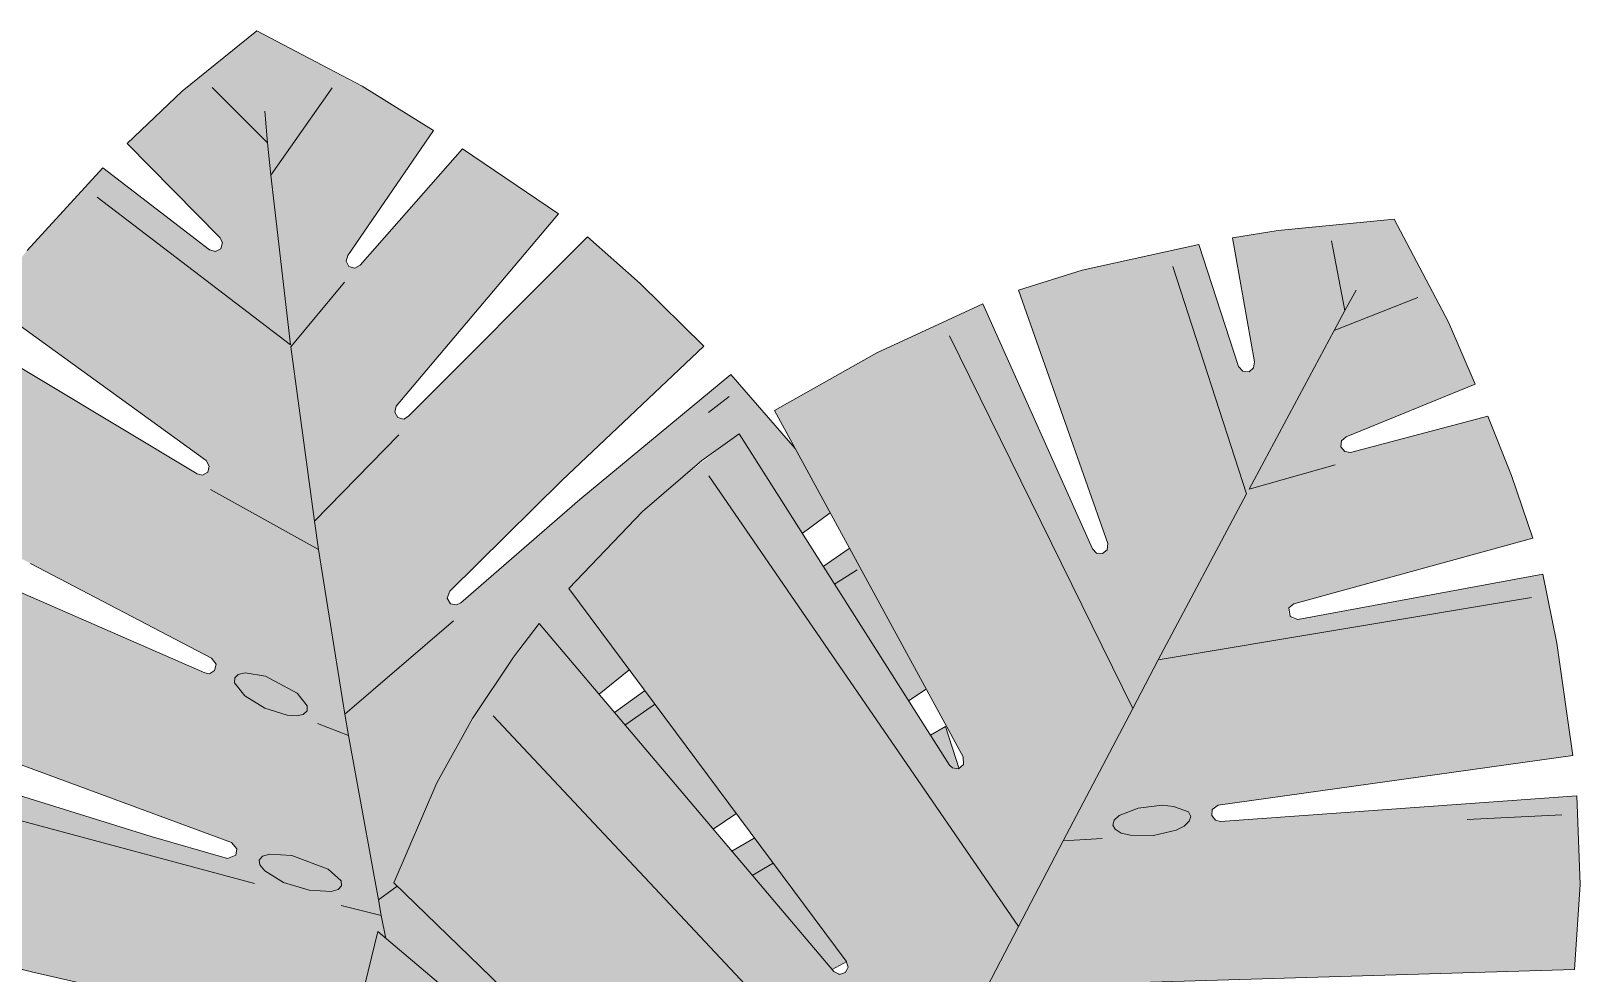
# Model space of a CAD drawing. Header units: centimetres. Extents: x -76 to 1855, y -664 to 656.
# Drawn here: x 432.02 to 469.37, y 511.74 to 534.45 of the extents above; entities that cross this region are included whole.
import ezdxf

# ---------------------------------------------------------------- set-up
doc = ezdxf.new("R2010")
doc.units = ezdxf.units.CM
doc.layers.add('VEG-HOJAS', color=117, linetype='Continuous', lineweight=18, true_color=0x2e5e38)
doc.layers.add('VEG-NERVIOS', color=115, linetype='Continuous', lineweight=9, true_color=0x528c5c)
doc.layers.add('VEG-RELLENO', color=253, linetype='Continuous', true_color=0x96c896)

# ---------------------------------------------------------------- blocks, each defined once
blk = doc.blocks.new('VEG_Monstera_PLANTA')
at = {"layer": 'VEG-RELLENO', "true_color": 0x5f9058}
h = blk.add_hatch(color=83, dxfattribs=at)
h.dxf.hatch_style = 1
h.paths.add_polyline_path([(-7.53, 42.45), (-4.52, 40.85), (-3.27, 40.05), (-5.34, 37.04), (-5.38, 36.9), (-5.31, 36.77), (-5.17, 36.73), (-5.04, 36.8), (-2.57, 39.61), (-0.26, 38.04), (-4.17, 33.4), (-4.2, 33.26), (-4.13, 33.13), (-3.99, 33.09), (-3.87, 33.16), (0.44, 37.49), (1.71, 36.36), (3.25, 34.85), (-0.18, 31.61), (-2.88, 28.94), (-2.94, 28.77), (-2.86, 28.64), (-2.72, 28.61), (-2.61, 28.66), (0.26, 31.15), (3.9, 34.17), (5.45, 32.38), (6.29, 30.83), (5.62, 30.33), (4.1, 32.74), (3.2, 32.09), (1.77, 30.86), (-0.01, 29.01), (1.44, 27.04), (0.72, 26.46), (-0.72, 28.16), (-1.34, 27.35), (-2.33, 25.87), (-2.78, 25.1), (-3.57, 23.52), (-4.23, 21.91), (1.05, 16.78), (0.46, 16.43), (-4.61, 20.74), (-5.08, 18.82), (-5.31, 17.27), (-5.37, 15.77), (-5.23, 14.39), (-4.86, 13.09), (-4.29, 11.85), (-3.58, 10.76), (-2.81, 9.88), (-2.95, 9.53), (-3.89, 9.88), (-4.95, 10.19), (-4.54, 7.15), (-5.03, 6.83), (-5.75, 10.36), (-6.63, 10.5), (-6.8, 11.4), (-7.2, 12.65), (-7.47, 13.25), (-7.91, 13.99), (-6.3, 13.94), (-6.15, 14.1), (-6.24, 14.3), (-8.3, 14.53), (-9.09, 15.44), (-10.19, 16.46), (-11.41, 17.41), (-13.03, 18.45), (-13.52, 15.1), (-14.38, 15.2), (-14.07, 19.02), (-14.54, 19.26), (-7.43, 18.09), (-7.23, 18.18), (-7.23, 18.4), (-7.36, 18.48), (-12.96, 19.76), (-18.56, 21.17), (-18.49, 23.88), (-18.29, 25.58), (-10.08, 23.03), (-8.24, 22.5), (-8.04, 22.58), (-8.01, 22.73), (-8.14, 22.88), (-13.58, 24.89), (-18.1, 26.67), (-17.56, 28.74), (-16.88, 30.59), (-13.29, 28.94), (-8.78, 26.97), (-8.67, 26.95), (-8.55, 27.03), (-8.51, 27.18), (-8.62, 27.33), (-12.99, 29.61), (-16.47, 31.52), (-15.52, 33.45), (-14.55, 35.12), (-8.97, 31.77), (-8.84, 31.74), (-8.71, 31.81), (-8.68, 31.96), (-8.75, 32.09), (-14.03, 35.91), (-13.07, 37.16), (-11.24, 39.15), (-8.67, 37.17), (-8.46, 37.15), (-8.36, 37.27), (-8.42, 37.47), (-10.66, 39.74), (-9.33, 41)])
h.paths.add_polyline_path([(-7.34, 22.2), (-6.89, 21.92), (-6.27, 21.73), (-5.74, 21.7), (-5.57, 21.75), (-5.49, 21.84), (-5.5, 21.96), (-5.81, 22.24), (-6.38, 22.49), (-6.98, 22.61), (-7.39, 22.55), (-7.47, 22.46), (-7.46, 22.34)], flags=0)
h.paths.add_polyline_path([(-7.98, 26.58), (-7.6, 26.26), (-7.06, 26.02), (-6.57, 25.94), (-6.41, 25.97), (-6.32, 26.06), (-6.32, 26.18), (-6.56, 26.48), (-7.32, 26.89), (-7.81, 26.97), (-7.98, 26.93), (-8.06, 26.85), (-8.07, 26.73)], flags=0)
h.paths.add_polyline_path([(1.09, 26.02), (1.82, 26.54), (4.02, 23.57), (3.47, 23.2)])
h.paths.add_polyline_path([(6.12, 29.54), (6.75, 29.97), (8.61, 26.58), (8.18, 26.3)])
h.paths.add_polyline_path([(3.92, 22.67), (4.46, 22.99), (6.69, 20.01), (6.34, 19.82)])
h.paths.add_polyline_path([(9.07, 25.68), (9.25, 25.16), (9.39, 24.66), (9.19, 24.72), (8.71, 25.47)])
h.paths.add_polyline_path([(0.81, 16.14), (1.41, 16.44), (3.87, 14.06), (3.89, 13.85), (3.78, 13.75), (3.59, 13.79)])
h.paths.add_polyline_path([(7.17, 19.31), (7.51, 19.13), (7.73, 18.94), (8.14, 18.43), (8.37, 17.94), (8.39, 17.76), (8.33, 17.65), (8.21, 17.62), (8.04, 17.68), (7.84, 17.81), (7.21, 18.51), (7.06, 18.77), (6.96, 19.18)])
h.paths.add_polyline_path([(9.94, 16.08), (9.8, 15.4), (9.18, 15.59), (9.04, 15.7), (9, 15.82), (9.06, 15.92), (9.22, 16.01), (9.46, 16.06)])
h.paths.add_polyline_path([(-14.39, 9), (-14.8, 9.53), (-14.45, 14.25), (-13.65, 14.21)])
h.paths.add_polyline_path([(-17.84, 16.13), (-18.27, 18.13), (-18.5, 19.98), (-17.62, 19.81)])
at = {"layer": 'VEG-RELLENO', "true_color": 0x64975d}
h = blk.add_hatch(color=83, dxfattribs=at)
h.dxf.hatch_style = 1
h.paths.add_polyline_path([(21.2, 35.43), (21.84, 33.93), (18.73, 32.66), (18.62, 32.57), (18.6, 32.42), (18.7, 32.31), (18.84, 32.29), (22.15, 33.16), (22.72, 31.73), (23.23, 30.22), (17.47, 28.64), (17.35, 28.54), (17.34, 28.39), (17.44, 28.28), (17.57, 28.26), (23.47, 29.35), (23.81, 27.69), (24.2, 24.98), (15.65, 23.78), (15.5, 23.68), (15.49, 23.53), (15.58, 23.42), (15.7, 23.39), (24.29, 24.01), (24.37, 21.87), (24.24, 19.82), (13.75, 19.51), (13.63, 19.47), (13.56, 19.34), (13.61, 19.2), (13.74, 19.13), (24.1, 18.79), (23.82, 17.25), (23.19, 14.98), (11.87, 15.74), (11.72, 15.7), (11.66, 15.56), (11.7, 15.42), (11.83, 15.36), (22.83, 13.94), (21.95, 11.92), (21.03, 12.49), (19.9, 13.09), (17.81, 13.9), (16.56, 10.73), (16.07, 10.81), (17.11, 14.12), (15.76, 14.49), (14.25, 14.79), (13.51, 14.89), (12.03, 14.96), (11.23, 14.95), (10.68, 11.72), (10.06, 11.82), (10.38, 14.9), (9.09, 14.75), (7.69, 14.49), (6.35, 14.11), (4.73, 13.48), (4.83, 9.69), (4.23, 9.31), (3.88, 13.08), (2.18, 12.07), (0.73, 10.94), (-0.09, 10.11), (-0.43, 9.68), (-0.99, 8.77), (-1.91, 9.2), (-2.8, 9.87), (-3.58, 10.76), (-4.29, 11.85), (-4.86, 13.09), (-5.23, 14.39), (-5.37, 15.77), (-5.31, 17.27), (-5.08, 18.82), (-4.61, 20.74), (3.59, 13.79), (3.78, 13.75), (3.91, 13.92), (3.85, 14.08), (-4.23, 21.91), (-3.57, 23.52), (-2.78, 25.1), (-1.85, 26.62), (-0.72, 28.16), (6.38, 19.77), (6.59, 19.71), (6.73, 19.88), (6.68, 20.02), (-0.01, 29.01), (0.43, 29.51), (1.77, 30.86), (2.47, 31.49), (4.1, 32.74), (9.17, 24.75), (9.24, 24.68), (9.39, 24.66), (9.51, 24.76), (9.5, 24.95), (4.95, 33.3), (7.42, 34.69), (9.97, 35.87), (12.62, 29.96), (12.71, 29.86), (12.86, 29.85), (12.97, 29.94), (12.99, 30.09), (10.83, 36.2), (12.37, 36.68), (15.18, 37.3), (16.14, 34.36), (16.24, 34.25), (16.39, 34.23), (16.5, 34.33), (16.52, 34.47), (15.99, 37.46), (17.59, 37.7), (19.89, 37.91)])
h.paths.add_polyline_path([(7.4, 18.25), (7.84, 17.81), (8.04, 17.68), (8.21, 17.62), (8.33, 17.65), (8.39, 17.76), (8.37, 17.94), (8.29, 18.17), (7.95, 18.69), (7.51, 19.13), (7.3, 19.27), (7.13, 19.32), (7.02, 19.29), (6.96, 19.18), (6.98, 19), (7.06, 18.77)], flags=0)
h.paths.add_polyline_path([(10.4, 16.03), (9.46, 16.06), (9.22, 16.01), (9.06, 15.92), (9, 15.82), (9.04, 15.7), (9.18, 15.59), (9.69, 15.41), (10.63, 15.38), (11.02, 15.52), (11.09, 15.62), (11.04, 15.73), (10.91, 15.85)], flags=0)
h.paths.add_polyline_path([(12.57, 19.6), (11.64, 19.65), (11.13, 19.52), (10.98, 19.42), (10.93, 19.31), (10.98, 19.2), (11.36, 19.03), (11.97, 18.96), (12.57, 19.03), (12.95, 19.21), (13, 19.32), (12.95, 19.43), (12.8, 19.53)], flags=0)
h.paths.add_polyline_path([(14.78, 23.7), (14.3, 23.78), (13.72, 23.71), (13.26, 23.53), (13.14, 23.42), (13.11, 23.3), (13.16, 23.2), (13.53, 23.06), (14.37, 23.1), (14.83, 23.28), (14.95, 23.4), (14.99, 23.51), (14.93, 23.62)], flags=0)
h.paths.add_polyline_path([(10.6, 11.27), (9.9, 6.7), (9.86, 6.61), (9.75, 6.57), (9.65, 6.62), (9.61, 6.73), (10.02, 11.41)])
h.paths.add_polyline_path([(16.26, 9.95), (15.6, 8.22), (15.52, 8.14), (15.4, 8.15), (15.33, 8.24), (15.33, 8.33), (15.84, 10.05)])
at = {"layer": 'VEG-HOJAS'}
for points in [[(-14.54, 19.26), (-7.43, 18.09), (-7.29, 18.12), (-7.2, 18.25), (-7.23, 18.4), (-7.36, 18.48), (-12.96, 19.76), (-18.56, 21.17)], [(-18.29, 25.58), (-10.08, 23.03), (-8.24, 22.5), (-8.04, 22.58), (-8.01, 22.73), (-8.14, 22.88), (-13.58, 24.89)], [(-13.29, 28.94), (-8.78, 26.97), (-8.67, 26.95), (-8.55, 27.03), (-8.51, 27.18), (-8.62, 27.33), (-12.99, 29.61)], [(-14.55, 35.12), (-8.97, 31.77), (-8.84, 31.74), (-8.71, 31.81), (-8.68, 31.96), (-8.75, 32.09), (-14.03, 35.91)], [(-13.07, 37.16), (-11.24, 39.15), (-8.67, 37.17), (-8.53, 37.13), (-8.4, 37.2), (-8.36, 37.35), (-8.42, 37.47), (-10.66, 39.74), (-9.33, 41), (-7.53, 42.45), (-4.99, 41.12), (-3.27, 40.05), (-5.34, 37.04), (-5.38, 36.9), (-5.31, 36.77), (-5.17, 36.73), (-5.04, 36.8), (-2.57, 39.61), (-0.26, 38.04), (-4.17, 33.4), (-4.2, 33.26), (-4.13, 33.13), (-3.99, 33.09), (-3.87, 33.16), (0.44, 37.49), (1.71, 36.36), (3.25, 34.85), (-0.18, 31.61), (-2.88, 28.94), (-2.94, 28.77), (-2.86, 28.64), (-2.72, 28.61), (-2.61, 28.66), (0.26, 31.15), (3.9, 34.17), (5.45, 32.38)], [(-5.08, 18.82), (-4.61, 20.74), (3.59, 13.79)], [(3.85, 14.08), (-4.23, 21.91), (-3.19, 24.32), (-2.33, 25.87), (-1.34, 27.35), (-0.72, 28.16), (6.38, 19.77), (6.52, 19.7), (6.66, 19.75), (6.73, 19.88), (6.68, 20.02), (-0.01, 29.01), (1.77, 30.86), (3.2, 32.09), (4.1, 32.74), (9.17, 24.75), (9.24, 24.68), (9.39, 24.66), (9.51, 24.76), (9.5, 24.95), (4.95, 33.3), (7.42, 34.69), (9.97, 35.87), (12.62, 29.96), (12.71, 29.86), (12.86, 29.85), (12.97, 29.94), (12.99, 30.09), (10.83, 36.2), (12.37, 36.68), (15.18, 37.3), (16.14, 34.36), (16.24, 34.25), (16.39, 34.23), (16.5, 34.33), (16.52, 34.47), (15.99, 37.46), (17.09, 37.64), (19.89, 37.91), (21.2, 35.43), (21.84, 33.93), (18.73, 32.66), (18.62, 32.57), (18.6, 32.42), (18.7, 32.31), (18.84, 32.29), (22.15, 33.16), (22.72, 31.73), (23.23, 30.22), (17.47, 28.64), (17.35, 28.54), (17.38, 28.33), (17.57, 28.26), (23.47, 29.35), (23.81, 27.69), (24.2, 24.98), (15.65, 23.78), (15.5, 23.68), (15.49, 23.53), (15.58, 23.42), (15.7, 23.39), (24.29, 24.01), (24.37, 21.87), (24.24, 19.82), (13.75, 19.51)], [(6.29, 30.83), (5.62, 30.33)], [(6.12, 29.54), (6.75, 29.97)], [(1.44, 27.04), (0.72, 26.46)], [(1.09, 26.02), (1.82, 26.54)], [(8.61, 26.58), (8.18, 26.3)], [(8.71, 25.47), (9.07, 25.68), (9.4, 24.66)], [(4.02, 23.57), (3.47, 23.2)], [(3.92, 22.67), (4.46, 22.99)], [(6.69, 20.01), (6.34, 19.82)]]:
    blk.add_lwpolyline(points, dxfattribs=at)
for points in [[(-8.07, 26.73), (-7.82, 26.42), (-7.34, 26.12), (-6.8, 25.95), (-6.57, 25.94), (-6.41, 25.97), (-6.32, 26.06), (-6.32, 26.18), (-6.56, 26.48), (-7.32, 26.89), (-7.81, 26.97), (-7.98, 26.93), (-8.06, 26.85)], [(14.93, 23.62), (14.57, 23.75), (14.3, 23.78), (13.72, 23.71), (13.26, 23.53), (13.14, 23.42), (13.11, 23.3), (13.16, 23.2), (13.31, 23.11), (13.53, 23.06), (14.09, 23.05), (14.63, 23.18), (14.83, 23.28), (14.95, 23.4), (14.99, 23.51)], [(-7.34, 22.2), (-6.89, 21.92), (-6.27, 21.73), (-5.74, 21.7), (-5.57, 21.75), (-5.49, 21.84), (-5.5, 21.96), (-5.81, 22.24), (-6.69, 22.57), (-7.22, 22.6), (-7.39, 22.55), (-7.47, 22.46), (-7.46, 22.34)]]:
    blk.add_lwpolyline(points, close=True, dxfattribs=at)
at = {"layer": 'VEG-NERVIOS'}
for points in [[(-7.27, 39.75), (-8.61, 41.09)], [(-7.19, 38.97), (-5.71, 41.08)], [(-7.27, 39.75), (-7.34, 40.52)], [(-7.19, 38.97), (-7.27, 39.75)], [(-6.72, 34.88), (-7.19, 38.97)], [(-6.72, 34.88), (-11.38, 38.44)], [(18.7, 35.71), (18.38, 37.39)], [(16.33, 31.29), (14.55, 36.77)], [(-6.71, 34.83), (-5.42, 36.39)], [(18.44, 35.23), (20.46, 36.02)], [(18.7, 35.71), (18.97, 36.2)], [(18.44, 35.23), (18.7, 35.71)], [(16.39, 31.4), (18.44, 35.23)], [(-6.14, 30.63), (-6.71, 34.83)], [(13.59, 26.11), (9.17, 35.1)], [(3.36, 33.25), (3.86, 33.64)], [(-6.14, 30.63), (-4.11, 32.71)], [(16.39, 31.4), (18.47, 31.99)], [(-6.04, 29.95), (-8.65, 31.39)], [(10.83, 20.86), (3.37, 31.72)], [(14.2, 27.29), (16.33, 31.29)], [(-6.04, 29.95), (-6.14, 30.63)], [(-5.41, 25.98), (-6.04, 29.95)], [(6.4, 29.11), (6.94, 29.46)], [(14.2, 27.29), (23.2, 28.79)], [(-5.41, 25.98), (-2.79, 28.23)], [(13.59, 26.11), (14.2, 27.29)], [(1.34, 25.71), (2.06, 26.21)], [(-5.32, 25.46), (-5.41, 25.98)], [(8.02, 15.43), (-1.83, 25.94)], [(11.91, 22.92), (13.59, 26.11)], [(-5.32, 25.46), (-6.07, 25.75)], [(-4.6, 21.5), (-5.32, 25.46)], [(-7.59, 21.89), (-13.27, 23.42), (-18, 24.8)], [(21.65, 23.44), (23.93, 23.55)], [(10.83, 20.86), (11.91, 22.92)], [(11.91, 22.92), (12.85, 22.98)], [(4.41, 22.09), (4.92, 22.38)], [(-4.6, 21.5), (-4.15, 21.83)], [(-4.53, 21.12), (-5.5, 21.36)], [(-4.53, 21.12), (-4.6, 21.5)], [(-4.42, 20.57), (-4.53, 21.12)], [(9.85, 18.97), (10.83, 20.86)]]:
    blk.add_lwpolyline(points, dxfattribs=at)

msp = doc.modelspace()

# ---------------------------------------------------------------- block references
msp.add_blockref('VEG_Monstera_PLANTA', (445, 492))

doc.saveas('drawing.dxf')
